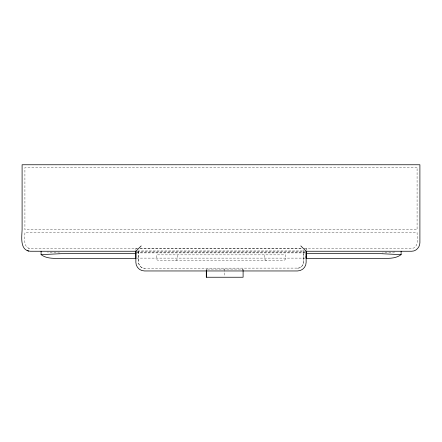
<?xml version="1.0" encoding="UTF-8"?>
<svg xmlns="http://www.w3.org/2000/svg" width="442" height="442" viewBox="0 0 442 442"><rect width="100%" height="100%" fill="white"/><g stroke="black" fill="none" stroke-linecap="round" stroke-linejoin="round"><path stroke-width="0.33" stroke-dasharray="2.21 1.66" d="M135.887 249.68L135.887 248.387L137.738 248.387M306.113 248.387L306.113 249.664L306.113 248.387L304.262 248.387M394.805 252.006L382.242 253.051M175.568 260.415C178.253 260.156 177.065 256.542 177.281 254.857M297.361 268.211C300.615 268.311 303.494 265.432 303.394 262.178L303.4 250.559L303.267 263.454A5.895 5.895 0 0 1 298.648 268.095L144.633 268.211C141.385 268.316 138.506 265.427 138.606 262.178L138.6 250.559L138.733 263.454A5.89 5.89 0 0 0 143.352 268.095L144.639 268.211M140.285 248.387L301.715 248.387M137.91 248.509L30.465 248.498C22.735 248.017 24.962 237.365 24.918 232.531L417.082 232.531C417.038 237.365 419.265 248.017 411.535 248.498L304.085 248.509M140.02 248.498L301.98 248.498M137.738 250.94L304.262 250.94M137.241 251.249L304.759 251.249M136.506 252.647L305.494 252.647M136.506 252.907L305.494 252.907M136.506 258.117L305.494 258.117M59.963 253.051L47.393 252.006M266.432 260.415C263.747 260.156 264.935 256.542 264.719 254.857M28.327 248.067L29.305 248.376M243.1 270.432L243.1 269.067L206.292 269.067L206.292 270.432M242.835 269.018L242.835 270.382M224.696 269.018L224.696 276.526M206.558 269.018L206.558 270.382M285.433 258.703L285.101 259.708L283.714 260.415L158.286 260.415C155.601 260.156 156.783 256.542 156.567 254.857L285.433 254.857L285.433 258.703M417.082 167.512L24.918 167.512L24.918 229.818L417.082 229.818L417.082 167.512"/><path stroke-width="0.66" d="M135.887 257.736L135.887 250.973M306.113 257.736L306.113 256.067M141.197 245.907L135.86 251.249L135.86 262.316A8.641 8.641 0 0 0 144.501 270.957L297.499 270.957A8.641 8.641 0 0 0 306.14 262.316L306.113 250.973M401.115 251.249L401.115 254.647C394.584 259.576 385.883 258.017 378.225 258.581L306.212 258.581L306.212 251.249L411.684 251.249C416.237 251.288 419.983 247.067 419.9 242.608L419.9 164.761L22.1 164.761L22.1 229.818C21.796 236.934 19.713 250.625 30.316 251.249L135.987 251.249M41.084 251.249L41.084 254.647L61.09 253.68L135.987 253.603M306.212 253.603L381.109 253.68L401.115 254.647M135.987 258.581L63.974 258.581C56.316 258.017 47.62 259.576 41.084 254.647M27.172 250.592L28.713 251.084M300.803 245.907L306.14 251.249M243.1 270.432L243.1 277.239L206.292 277.239L206.292 270.432M206.558 271.062L206.558 277.211"/></g></svg>
